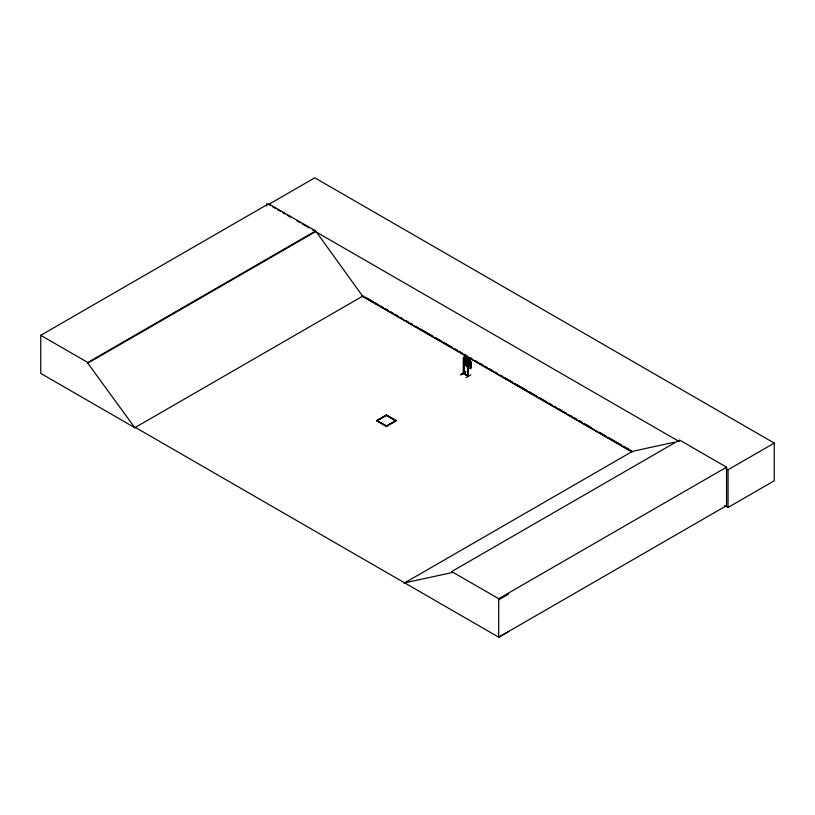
<?xml version="1.0" encoding="UTF-8"?>
<svg xmlns="http://www.w3.org/2000/svg" width="815" height="815" viewBox="0 0 815 815"><rect width="100%" height="100%" fill="white"/><g stroke="black" fill="none" stroke-linecap="round" stroke-linejoin="round"><path stroke-width="1.22" d="M467.881 359.731L466.241 359.486L466.751 366.577L470.652 368.686L471.162 362.166L469.572 360.607L469.572 358.753L467.942 357.836L467.942 359.822M470.652 368.686L471.213 367.147L470.642 361.188M460.964 374.819L465.803 371.701L461.005 374.584M463.328 373.555L463.399 357.347L463.929 356.97L468.319 360.057M463.827 358.702L463.378 358.457L463.99 358.6L463.878 373.423M468.268 367.443L468.319 376.275C468.544 374.391 467.117 376.235 464.041 373.321M468.065 375.909L468.431 367.351M465.039 357.591L465.039 355.737L466.679 356.644L466.577 358.559L467.392 359.629M466.679 356.644L464.988 355.768M466.822 359.079L470.612 361.239M467.688 359.12L468.268 360.087M469.522 360.637L470.347 361.707L470.347 365.171L469.522 366.2L467.993 365.354L467.168 363.419L467.168 359.955L467.993 359.792M466.751 366.577L466.302 364.427M463.572 372.883L463.878 373.26M460.73 374.747L465.803 371.701M466.007 377.661L470.866 374.778M135.412 427.437L134.883 427.753L40.75 373.402L40.75 335.322L268.583 203.781L315.619 230.93L362.655 296.171L631.951 451.653M268.583 203.781L268.583 204.484L314.784 177.813L774.25 443.085L774.25 480.779L728.05 507.45L724.749 505.534M40.75 335.322L87.786 362.471L315.619 230.93M508.682 631.503L498.709 637.187L135.351 427.406L134.811 427.712L87.786 363.174L315.619 231.633M134.811 427.712L363.184 295.865M376.612 420.53L386.402 414.876L396.202 420.53L386.402 426.5L376.612 420.53L386.402 426.184L396.202 420.53M376.612 420.846L386.402 415.192L396.202 420.846M386.402 415.507L377.162 420.846L386.402 425.868L395.652 420.846L386.402 415.507L386.402 414.876M404.118 583.194L632.491 451.337L674.565 442.188M404.647 582.878L451.683 572.65L451.683 571.559L679.516 440.019L726.552 467.168L726.552 505.646L498.709 637.187L498.709 598.709L726.552 467.168M679.516 441.109L678.987 441.424L312.339 229.738M725.87 468.493L728.05 469.756L774.25 443.085M498.709 599.809L508.682 594.125M468.431 376.143L463.531 373.392L467.81 375.46M463.541 373.433L463.541 358.356M466.577 364.122L465.049 363.276L464.224 361.34L465.039 355.737M468.268 376.245L463.399 373.576M268.583 204.484L270.774 205.747M272.964 207.01L275.154 208.273M277.334 209.537L280.615 211.431M282.805 212.695L284.995 213.958M287.186 215.221L290.466 217.116M297.027 220.906L300.307 222.801M302.497 224.064L309.058 227.843M365.385 297.129L373.076 301.57M375.277 302.844L378.578 304.749M380.768 306.012L382.969 307.286M385.169 308.549L388.47 310.454M390.67 311.727L392.861 313.001M395.061 314.264L398.362 316.169M400.562 317.443L402.753 318.706M406.053 320.611L408.254 321.884M410.454 323.147L412.645 324.421M415.945 326.326L418.146 327.589M420.346 328.863L432.439 335.841M435.73 337.746L442.331 341.556M444.521 342.82L452.223 347.261M454.413 348.535L457.714 350.44M459.915 351.703L462.115 352.977M464.316 354.25L467.606 356.145M469.807 357.418L472.007 358.692M475.298 360.587L477.498 361.86M479.699 363.133L483 365.038M485.2 366.302L487.39 367.575M489.591 368.838L492.892 370.744M495.092 372.017L497.282 373.28M500.583 375.185L502.784 376.459M504.984 377.722L512.676 382.164M514.876 383.437L526.969 390.416M529.159 391.689L536.861 396.131M539.051 397.394L546.753 401.846M548.943 403.109L552.244 405.014M554.445 406.288L556.645 407.551M558.846 408.824L562.136 410.729M564.337 411.993L566.537 413.266M569.828 415.171L572.028 416.434M574.229 417.708L576.429 418.971M579.73 420.876L581.92 422.15M584.121 423.413L591.812 427.865M599.514 432.307L606.105 436.106M608.306 437.38L621.499 444.99M623.689 446.263L631.391 450.705M361.931 296.069L632.114 452.06M451.683 571.559L498.709 598.709M728.05 469.756L728.05 507.45M467.983 365.843L467.82 376.051L467.82 365.945M463.99 358.6L464.041 373.708M386.402 425.868L386.402 426.5M266.739 203.638L266.739 206.134M87.786 362.471L87.786 363.174M470.123 365.925L468.696 363.398C467.963 365.874 466.17 363.969 468.34 362.797L467.321 360.108L468.666 362.553C469.267 360.098 471.223 362.166 469.022 363.184L470.123 365.925M463.399 362.318L463.857 364.478L467.759 366.577L463.898 364.437L463.399 362.318M466.302 356.868L465.314 356.318L466.302 357.479L466.302 356.868M469.246 358.936L468.268 358.396L469.246 359.558L469.246 358.936M466.577 359.181L465.049 358.335L465.049 361.799L466.577 362.644L466.577 359.181M469.522 361.249L467.993 360.403L467.993 363.867L469.522 364.713L469.522 361.249"/></g></svg>
